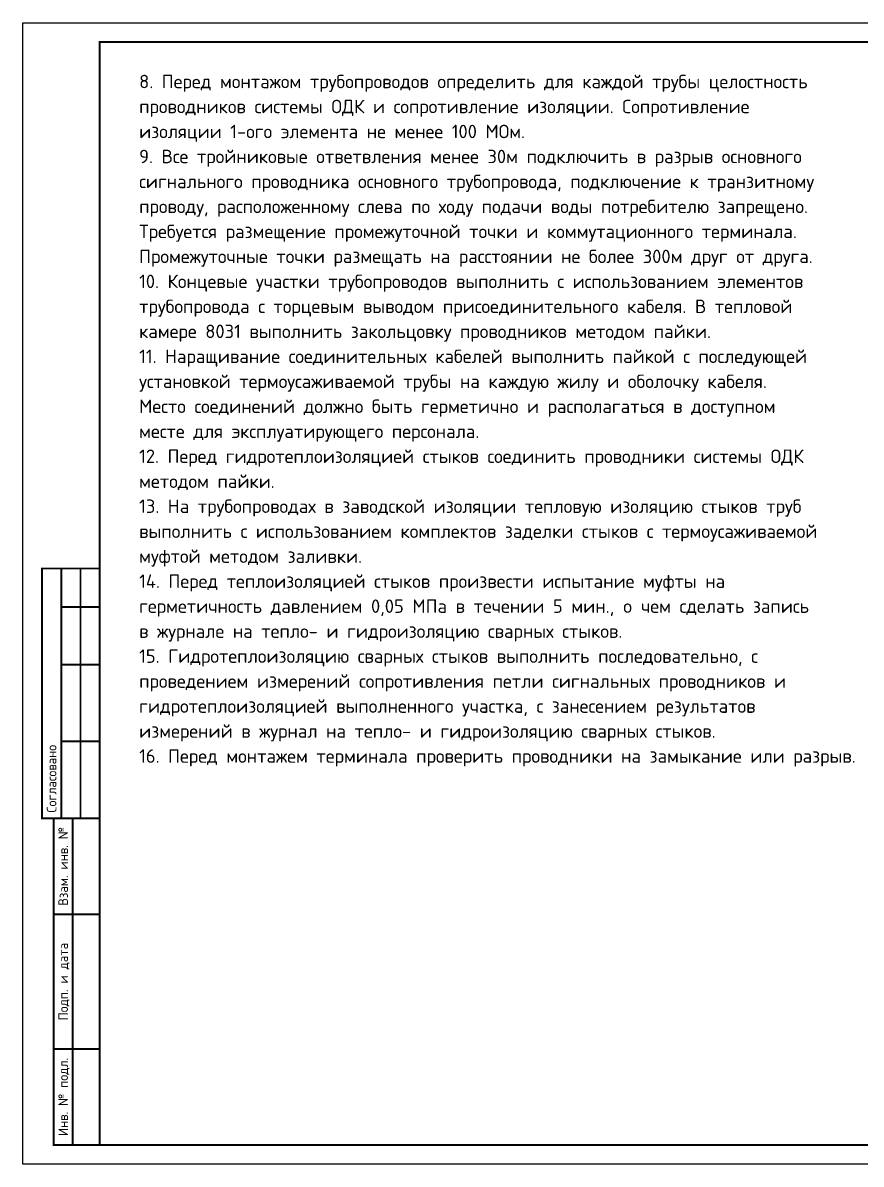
# Model space of a CAD drawing. Header units: millimetres. Extents: x 2079 to 5812, y 229 to 1012.
# Drawn here: x 2773.3 to 2991.4, y 574.3 to 871.3 of the extents above; entities that cross this region are included whole.
import ezdxf
from ezdxf.enums import TextEntityAlignment as Align

# ---------------------------------------------------------------- set-up
doc = ezdxf.new("R2010")
doc.units = ezdxf.units.MM
doc.styles.add('-ISOCPEUR-', font='isocpeur.ttf')
doc.styles.get("Standard").update_dxf_attribs({"font": 'GOST Common.ttf'})

# ---------------------------------------------------------------- blocks, each defined once
blk = doc.blocks.new('*U129')
blk.add_lwpolyline([(0, 0), (420, 0), (420, -297), (0, -297)], close=True)
at = {"const_width": 0.5}
blk.add_lwpolyline([(20, -5), (415, -5), (415, -292), (20, -292)], close=True, dxfattribs=at)
for points in [[(20, -207), (5, -207), (5, -142), (20, -142)], [(10, -142), (10, -207)], [(15, -142), (15, -207)], [(10, -152), (20, -152)], [(10, -167), (20, -167)], [(10, -187), (20, -187)], [(20, -292), (8, -292), (8, -207), (20, -207)], [(13, -207), (13, -292)], [(8, -232), (20, -232)], [(8, -267), (20, -267)]]:
    blk.add_lwpolyline(points, dxfattribs=at)
blk.add_text('Согласовано', height=2.5, rotation=90).set_placement((7.5, -205.5), align=Align.MIDDLE_LEFT)
for s, p in [('Взам. инв. №', (10.5, -219.5)), ('Подп. и дата', (10.5, -249.5)), ('Инв. № подл.', (10.5, -279.5))]:
    blk.add_text(s, height=2.5, rotation=90).set_placement(p, align=Align.MIDDLE_CENTER)
blk.add_attdef('РАЗРАБОТАЛ', text='', height=2.5).set_placement((250.5, -264.22), align=Align.MIDDLE_LEFT)
at = {"flags": 8}
for tag, height, p in [('ДАТА', 2.5, (290.07, -264.4)), ('ЛИСТ', 3, (386.39, -271.92)), ('ЛИСТОВ', 3, (403.89, -271.92)), ('ФОРМАТ', 3, (380.97, -294.75))]:
    blk.add_attdef(tag, text='', height=height, dxfattribs=at).set_placement(p, align=Align.MIDDLE_CENTER)
blk.add_attdef('ПРОВЕРИЛ', (250.75, -270.73), '', height=2.5)
for tag, p in [('ТЕПЛОВЫЕ_СЕТИ_001', (316.44, -271)), ('ИМЯ_ЧЕРТЕЖА_001', (318.09, -285.55))]:
    blk.add_attdef(tag, p, '', height=3, dxfattribs=at)

msp = doc.modelspace()

# ---------------------------------------------------------------- block references
msp.add_blockref('*U129', (2773.292, 871.344))

# ---------------------------------------------------------------- texts
at = {"insert": (2803.55, 857.823), "char_height": 3.5, "width": 175.97762, "attachment_point": 1, "line_spacing_factor": 1.114286, "style": '-ISOCPEUR-'}
msp.add_mtext('8. Перед монтажом трубопроводов определить для каждой трубы целостность проводников системы ОДК и сопротивление изоляции. Сопротивление изоляции 1-ого элемента не менее 100 МОм.\\P9. Все тройниковые ответвления менее 30м подключить в разрыв основного сигнального проводника основного трубопровода, подключение к транзитному проводу, расположенному слева по ходу подачи воды потребителю запрещено. Требуется размещение промежуточной точки и коммутационного терминала. Промежуточные точки размещать на расстоянии не более 300м друг от друга. \\P10. Концевые участки трубопроводов выполнить с использованием элементов трубопровода с торцевым выводом присоединительного кабеля. В тепловой камере 8031 выполнить закольцовку проводников методом пайки.\\P11. Наращивание соединительных кабелей выполнить пайкой с последующей установкой термоусаживаемой трубы на каждую жилу и оболочку кабеля. Место соединений должно быть герметично и располагаться в доступном месте для эксплуатирующего персонала.\\P12. Перед гидротеплоизоляцией стыков соединить проводники системы ОДК методом пайки.\\P13. На трубопроводах в заводской изоляции тепловую изоляцию стыков труб выполнить с использованием комплектов заделки стыков с термоусаживаемой муфтой методом заливки.\\P14. Перед теплоизоляцией стыков произвести испытание муфты на герметичность давлением 0,05 МПа в течении 5 мин., o чем сделать запись в журнале на тепло- и гидроизоляцию сварных стыков.\\P15. Гидротеплоизоляцию сварных стыков выполнить последовательно, с проведением измерений сопротивления петли сигнальных проводников и гидротеплоизоляцией выполненного участка, с занесением результатов измерений в журнал на тепло- и гидроизоляцию сварных стыков.\\P16. Перед монтажем терминала проверить проводники на замыкание или разрыв.', dxfattribs=at)

doc.saveas('drawing.dxf')
